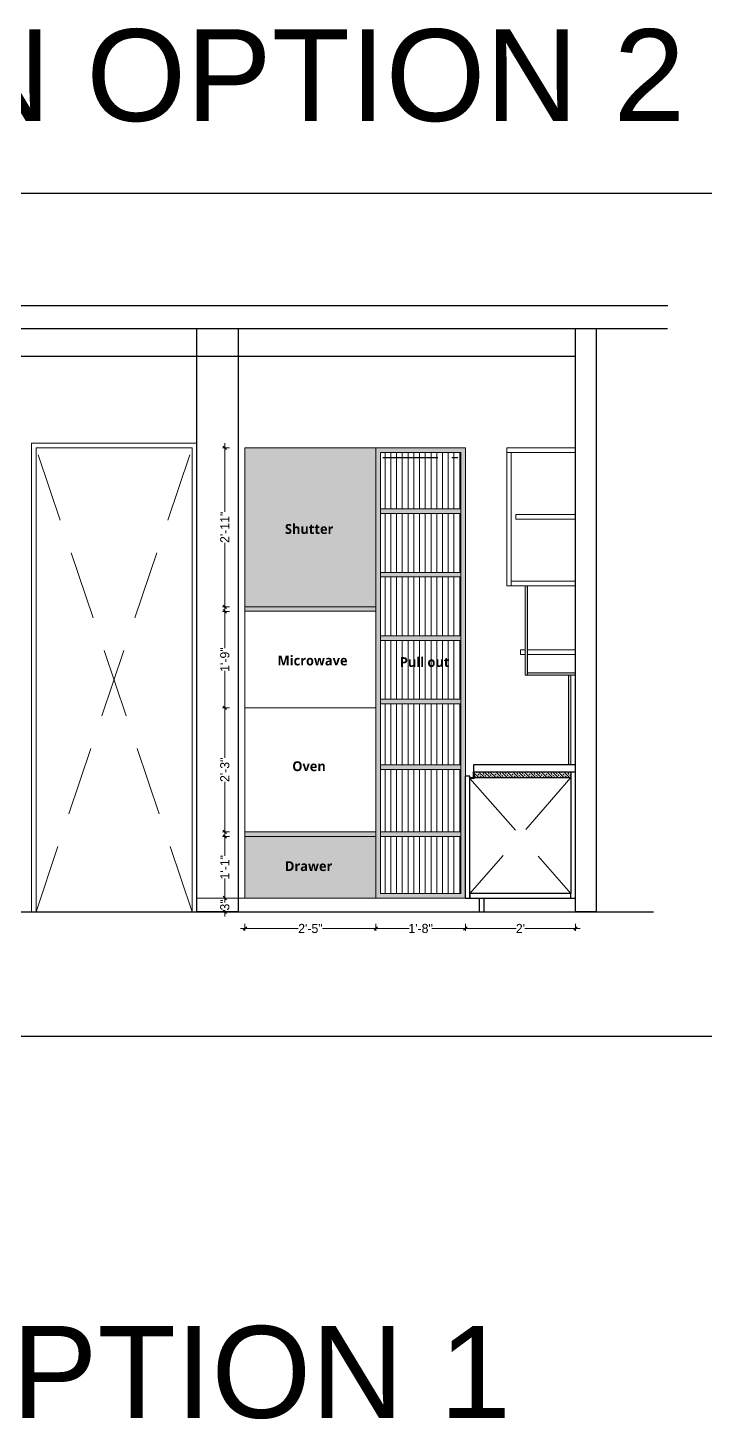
# Model space of a CAD drawing. Header units: millimetres. Extents: x 56222 to 3066687, y -650199 to -121287.
# Drawn here: x 136236.3 to 136383.9, y -183606.8 to -183303.9 of the extents above; entities that cross this region are included whole.
import ezdxf

# ---------------------------------------------------------------- set-up
doc = ezdxf.new("R2010")
doc.units = ezdxf.units.MM
doc.header["$MEASUREMENT"] = 0
doc.header["$PDMODE"] = 35
for name, pattern in [('ACAD_ISO02W100', [15, 12, -3]), ('DASHED', [0.75, 0.5, -0.25]), ('DASHEDX2', [1.5, 1, -0.5])]:
    doc.linetypes.add(name, pattern=pattern)
doc.layers.get('Defpoints').update_dxf_attribs({"color": 220})
for name, color, linetype, lineweight in [('ELEVATION', 250, 'Continuous', 9), ('Farniture', 59, 'Continuous', 25), ('FIRST FLOOR ( DW_RAIL )', 7, 'Continuous', 9), ('FURNITURE', 32, 'Continuous', 9), ('furniture dimensions', 1, 'DASHED', 0), ('SECTION ( SLAB PLine )', 104, 'Continuous', 30), ('Text', 7, 'Continuous', 15), ('wall', 7, 'Continuous', 30), ('XX~SLAB ( BEAM )~ ( DIM )', 7, 'Continuous', 9)]:
    doc.layers.add(name, color=color, linetype=linetype, lineweight=lineweight)
doc.layers.add('hatch', color=250, linetype='Continuous', lineweight=9, transparency=0.5)
doc.layers.add('str coll', color=6, linetype='Continuous')
doc.styles.add('century g', font='GOTHIC.TTF')
doc.styles.get("Standard").update_dxf_attribs({"font": 'arial.ttf', "height": 6})
doc.dimstyles.new('Archana', dxfattribs={"dimtxt": 2, "dimasz": 0.75, "dimexe": 0.5, "dimexo": 0.5, "dimgap": 0, "dimtad": 0, "dimzin": 0, "dimdsep": 46, "dimlunit": 4, "dimtxsty": 'century g', "dimblk": 'OBLIQUE', "dimcen": 0, "dimdle": 1, "dimclrd": 256, "dimclre": 256, "dimclrt": 256, "dimadec": 0, "dimazin": 0, "dimtfac": 1, "dimtofl": 0, "dimtmove": 1, "dimatfit": 3, "dimfxl": 1, "dimfxlon": 1, "dimtolj": 1, "dimtzin": 0, "dimlwd": -1, "dimlwe": -1, "dimarcsym": 0})

# ---------------------------------------------------------------- blocks, each defined once
blk = doc.blocks.new('_Oblique')
at = {"layer": 'wall', "color": 0, "lineweight": -2}
blk.add_line((-0.5, -0.5), (0.5, 0.5), dxfattribs=at)
blk = doc.blocks.new('*D178')
at = {"layer": 'Defpoints', "color": 0, "linetype": 'Continuous', "lineweight": 30, "transparency": 16777216}
for p in [(136283.63, -183493.33), (136312.13, -183493.33), (136312.13, -183499.97)]:
    blk.add_point(p, dxfattribs=at)
at = {"layer": 'furniture dimensions', "color": 5, "linetype": 'Continuous', "transparency": 16777216}
for p, q in [((136283.63, -183498.97), (136283.63, -183500.47)), ((136312.13, -183498.97), (136312.13, -183500.47)), ((136282.63, -183499.97), (136295.24, -183499.97)), ((136313.13, -183499.97), (136300.51, -183499.97))]:
    blk.add_line(p, q, dxfattribs=at)
at = {"layer": 'furniture dimensions', "color": 5, "linetype": 'Continuous', "transparency": 16777216, "xscale": 0.75, "yscale": 0.75, "zscale": 0.75, "rotation": 180}
blk.add_blockref('_Oblique', (136283.63, -183499.97), dxfattribs=at)
at = {"layer": 'furniture dimensions', "color": 5, "linetype": 'Continuous', "transparency": 16777216, "xscale": 0.75, "yscale": 0.75, "zscale": 0.75}
blk.add_blockref('_Oblique', (136312.13, -183499.97), dxfattribs=at)
at = {"layer": 'furniture dimensions', "linetype": 'Continuous', "lineweight": 0, "transparency": 16777216, "insert": (136297.88, -183499.97), "char_height": 2, "attachment_point": 5, "style": 'century g'}
blk.add_mtext('\\A1;2\'-5"', dxfattribs=at)
blk = doc.blocks.new('*D179')
at = {"layer": 'Defpoints', "color": 0, "linetype": 'Continuous', "lineweight": 30, "transparency": 16777216}
for p in [(136312.13, -183493.33), (136331.63, -183493.33), (136331.63, -183499.97)]:
    blk.add_point(p, dxfattribs=at)
at = {"layer": 'furniture dimensions', "color": 5, "linetype": 'Continuous', "transparency": 16777216}
for p, q in [((136312.13, -183498.97), (136312.13, -183500.47)), ((136331.63, -183498.97), (136331.63, -183500.47)), ((136311.13, -183499.97), (136319.4, -183499.97)), ((136332.63, -183499.97), (136324.36, -183499.97))]:
    blk.add_line(p, q, dxfattribs=at)
at = {"layer": 'furniture dimensions', "color": 5, "linetype": 'Continuous', "transparency": 16777216, "xscale": 0.75, "yscale": 0.75, "zscale": 0.75, "rotation": 180}
blk.add_blockref('_Oblique', (136312.13, -183499.97), dxfattribs=at)
at = {"layer": 'furniture dimensions', "color": 5, "linetype": 'Continuous', "transparency": 16777216, "xscale": 0.75, "yscale": 0.75, "zscale": 0.75}
blk.add_blockref('_Oblique', (136331.63, -183499.97), dxfattribs=at)
at = {"layer": 'furniture dimensions', "linetype": 'Continuous', "lineweight": 0, "transparency": 16777216, "insert": (136321.88, -183499.97), "char_height": 2, "attachment_point": 5, "style": 'century g'}
blk.add_mtext('\\A1;1\'-8"', dxfattribs=at)
blk = doc.blocks.new('*D196')
at = {"layer": 'Defpoints', "color": 0, "linetype": 'Continuous', "lineweight": 30, "transparency": 16777216}
for p in [(136279.25, -183493.33), (136282.13, -183493.33), (136282.13, -183496.33)]:
    blk.add_point(p, dxfattribs=at)
at = {"layer": 'furniture dimensions', "color": 5, "linetype": 'Continuous', "transparency": 16777216}
for p, q in [((136279.25, -183492.33), (136279.25, -183493.71)), ((136280.25, -183493.33), (136278.75, -183493.33)), ((136279.25, -183497.33), (136279.25, -183495.95)), ((136280.25, -183496.33), (136278.75, -183496.33))]:
    blk.add_line(p, q, dxfattribs=at)
at = {"layer": 'furniture dimensions', "color": 5, "linetype": 'Continuous', "transparency": 16777216, "xscale": 0.75, "yscale": 0.75, "zscale": 0.75}
for p, rotation in [((136279.25, -183493.33), 90), ((136279.25, -183496.33), 270)]:
    blk.add_blockref('_Oblique', p, dxfattribs=dict(at, rotation=rotation))
at = {"layer": 'furniture dimensions', "linetype": 'Continuous', "lineweight": 0, "transparency": 16777216, "insert": (136279.25, -183494.83), "char_height": 2, "attachment_point": 5, "rotation": 90, "style": 'century g'}
blk.add_mtext('\\A1;3"', dxfattribs=at)
blk = doc.blocks.new('*D197')
at = {"layer": 'Defpoints', "color": 0, "linetype": 'Continuous', "lineweight": 30, "transparency": 16777216}
for p in [(136279.25, -183479.91), (136283.63, -183479.91), (136282.13, -183493.33)]:
    blk.add_point(p, dxfattribs=at)
at = {"layer": 'furniture dimensions', "color": 5, "linetype": 'Continuous', "transparency": 16777216}
for p, q in [((136280.25, -183479.91), (136278.75, -183479.91)), ((136279.25, -183478.91), (136279.25, -183484.14)), ((136279.25, -183494.33), (136279.25, -183489.1)), ((136280.25, -183493.33), (136278.75, -183493.33))]:
    blk.add_line(p, q, dxfattribs=at)
at = {"layer": 'furniture dimensions', "color": 5, "linetype": 'Continuous', "transparency": 16777216, "xscale": 0.75, "yscale": 0.75, "zscale": 0.75}
for p, rotation in [((136279.25, -183479.91), 90), ((136279.25, -183493.33), 270)]:
    blk.add_blockref('_Oblique', p, dxfattribs=dict(at, rotation=rotation))
at = {"layer": 'furniture dimensions', "linetype": 'Continuous', "lineweight": 0, "transparency": 16777216, "insert": (136279.25, -183486.62), "char_height": 2, "attachment_point": 5, "rotation": 90, "style": 'century g'}
blk.add_mtext('\\A1;1\'-1"', dxfattribs=at)
blk = doc.blocks.new('*D198')
at = {"layer": 'Defpoints', "color": 0, "linetype": 'Continuous', "lineweight": 30, "transparency": 16777216}
for p in [(136279.25, -183451.91), (136283.63, -183451.91), (136283.63, -183478.91)]:
    blk.add_point(p, dxfattribs=at)
at = {"layer": 'furniture dimensions', "color": 5, "linetype": 'Continuous', "transparency": 16777216}
for p, q in [((136280.25, -183451.91), (136278.75, -183451.91)), ((136279.25, -183450.91), (136279.25, -183462.77)), ((136279.25, -183479.91), (136279.25, -183468.04)), ((136280.25, -183478.91), (136278.75, -183478.91))]:
    blk.add_line(p, q, dxfattribs=at)
at = {"layer": 'furniture dimensions', "color": 5, "linetype": 'Continuous', "transparency": 16777216, "xscale": 0.75, "yscale": 0.75, "zscale": 0.75}
for p, rotation in [((136279.25, -183451.91), 90), ((136279.25, -183478.91), 270)]:
    blk.add_blockref('_Oblique', p, dxfattribs=dict(at, rotation=rotation))
at = {"layer": 'furniture dimensions', "linetype": 'Continuous', "lineweight": 0, "transparency": 16777216, "insert": (136279.25, -183465.41), "char_height": 2, "attachment_point": 5, "rotation": 90, "style": 'century g'}
blk.add_mtext('\\A1;2\'-3"', dxfattribs=at)
blk = doc.blocks.new('*D199')
at = {"layer": 'Defpoints', "color": 0, "linetype": 'Continuous', "lineweight": 30, "transparency": 16777216}
for p in [(136279.25, -183430.91), (136283.63, -183430.91), (136283.63, -183451.91)]:
    blk.add_point(p, dxfattribs=at)
at = {"layer": 'furniture dimensions', "color": 5, "linetype": 'Continuous', "transparency": 16777216}
for p, q in [((136280.25, -183430.91), (136278.75, -183430.91)), ((136279.25, -183429.91), (136279.25, -183438.93)), ((136279.25, -183452.91), (136279.25, -183443.89)), ((136280.25, -183451.91), (136278.75, -183451.91))]:
    blk.add_line(p, q, dxfattribs=at)
at = {"layer": 'furniture dimensions', "color": 5, "linetype": 'Continuous', "transparency": 16777216, "xscale": 0.75, "yscale": 0.75, "zscale": 0.75}
for p, rotation in [((136279.25, -183430.91), 90), ((136279.25, -183451.91), 270)]:
    blk.add_blockref('_Oblique', p, dxfattribs=dict(at, rotation=rotation))
at = {"layer": 'furniture dimensions', "linetype": 'Continuous', "lineweight": 0, "transparency": 16777216, "insert": (136279.25, -183441.41), "char_height": 2, "attachment_point": 5, "rotation": 90, "style": 'century g'}
blk.add_mtext('\\A1;1\'-9"', dxfattribs=at)
blk = doc.blocks.new('*D200')
at = {"layer": 'Defpoints', "color": 0, "linetype": 'Continuous', "lineweight": 30, "transparency": 16777216}
for p in [(136279.25, -183395.33), (136283.63, -183395.33), (136283.63, -183429.91)]:
    blk.add_point(p, dxfattribs=at)
at = {"layer": 'furniture dimensions', "color": 5, "linetype": 'Continuous', "transparency": 16777216}
for p, q in [((136280.25, -183395.33), (136278.75, -183395.33)), ((136279.25, -183394.33), (136279.25, -183409.21)), ((136279.25, -183430.91), (136279.25, -183416.03)), ((136280.25, -183429.91), (136278.75, -183429.91))]:
    blk.add_line(p, q, dxfattribs=at)
at = {"layer": 'furniture dimensions', "color": 5, "linetype": 'Continuous', "transparency": 16777216, "xscale": 0.75, "yscale": 0.75, "zscale": 0.75}
for p, rotation in [((136279.25, -183395.33), 90), ((136279.25, -183429.91), 270)]:
    blk.add_blockref('_Oblique', p, dxfattribs=dict(at, rotation=rotation))
at = {"layer": 'furniture dimensions', "linetype": 'Continuous', "lineweight": 0, "transparency": 16777216, "insert": (136279.25, -183412.62), "char_height": 2, "attachment_point": 5, "rotation": 90, "style": 'century g'}
blk.add_mtext('\\A1;2\'-11"', dxfattribs=at)
blk = doc.blocks.new('*D201')
at = {"layer": 'Defpoints', "color": 0, "linetype": 'Continuous', "lineweight": 30, "transparency": 16777216}
for p in [(136331.63, -183493.33), (136355.63, -183493.33), (136355.63, -183499.97)]:
    blk.add_point(p, dxfattribs=at)
at = {"layer": 'furniture dimensions', "color": 5, "linetype": 'Continuous', "transparency": 16777216}
for p, q in [((136331.63, -183498.97), (136331.63, -183500.47)), ((136355.63, -183498.97), (136355.63, -183500.47)), ((136330.63, -183499.97), (136342.71, -183499.97)), ((136356.63, -183499.97), (136344.55, -183499.97))]:
    blk.add_line(p, q, dxfattribs=at)
at = {"layer": 'furniture dimensions', "color": 5, "linetype": 'Continuous', "transparency": 16777216, "xscale": 0.75, "yscale": 0.75, "zscale": 0.75, "rotation": 180}
blk.add_blockref('_Oblique', (136331.63, -183499.97), dxfattribs=at)
at = {"layer": 'furniture dimensions', "color": 5, "linetype": 'Continuous', "transparency": 16777216, "xscale": 0.75, "yscale": 0.75, "zscale": 0.75}
blk.add_blockref('_Oblique', (136355.63, -183499.97), dxfattribs=at)
at = {"layer": 'furniture dimensions', "linetype": 'Continuous', "lineweight": 0, "transparency": 16777216, "insert": (136343.63, -183499.97), "char_height": 2, "attachment_point": 5, "style": 'century g'}
blk.add_mtext("\\A1;2'", dxfattribs=at)

msp = doc.modelspace()

# ---------------------------------------------------------------- hatches: boundary and pattern name
at = {"layer": 'FURNITURE', "lineweight": 0, "true_color": 0xc8a668, "transparency": 33554687}
h = msp.add_hatch(color=43, dxfattribs=at)
h.dxf.hatch_style = 1
h.paths.add_polyline_path([(136312.127, -183395.326), (136283.627, -183395.326), (136283.627, -183429.907), (136312.127, -183429.907)])
at = {"layer": 'FURNITURE', "lineweight": 0, "transparency": 33554687}
h = msp.add_hatch(color=7, dxfattribs=at)
h.dxf.hatch_style = 1
h.paths.add_polyline_path([(136331.627, -183395.326), (136312.127, -183395.326), (136312.127, -183493.326), (136331.626, -183493.326), (136331.627, -183466.826)])
h.paths.add_polyline_path([(136330.628, -183492.326), (136313.127, -183492.326), (136313.127, -183396.326), (136330.628, -183396.326)], flags=16)
h.paths.add_polyline_path([(136316.567, -183444.403), (136328.781, -183444.403), (136328.781, -183439.365), (136316.567, -183439.365)], flags=8)
at = {"layer": 'FURNITURE', "lineweight": 0, "true_color": 0x939598, "transparency": 33554687}
h = msp.add_hatch(dxfattribs=at)
h.set_pattern_fill('ANSI31', color=252, scale=10, angle=45)
h.set_pattern_definition([(90, (136487.9003, -183493.326), (-1.25, 0), [])])
h.paths.add_polyline_path([(136330.628, -183396.326), (136313.127, -183396.326), (136313.127, -183408.626), (136330.628, -183408.626)])
h.paths.add_polyline_path([(136330.628, -183409.626), (136313.127, -183409.626), (136313.127, -183422.426), (136330.628, -183422.426)])
h.paths.add_polyline_path([(136330.628, -183423.426), (136313.127, -183423.426), (136313.127, -183436.226), (136330.628, -183436.226)])
h.paths.add_polyline_path([(136330.628, -183437.226), (136313.127, -183437.226), (136313.127, -183450.026), (136330.628, -183450.026)])
h.paths.add_polyline_path([(136330.628, -183451.026), (136313.127, -183451.026), (136313.127, -183464.326), (136330.628, -183464.326)])
h.paths.add_polyline_path([(136330.628, -183465.326), (136313.127, -183465.326), (136313.127, -183478.907), (136330.628, -183478.907)])
h.paths.add_polyline_path([(136330.628, -183479.907), (136313.127, -183479.907), (136313.127, -183492.326), (136330.628, -183492.326)])
h.paths.add_polyline_path([(136316.567, -183444.403), (136328.781, -183444.403)], flags=16)
at = {"layer": 'FURNITURE', "lineweight": 0, "transparency": 33554687}
h = msp.add_hatch(color=7, dxfattribs=at)
h.dxf.hatch_style = 1
h.paths.add_polyline_path([(136330.628, -183408.626), (136313.127, -183408.626), (136313.127, -183409.626), (136330.628, -183409.626)])
h.paths.add_polyline_path([(136330.628, -183422.426), (136313.127, -183422.426), (136313.127, -183423.426), (136330.628, -183423.426)])
h.paths.add_polyline_path([(136330.628, -183436.226), (136313.127, -183436.226), (136313.127, -183437.226), (136330.628, -183437.226)])
h.paths.add_polyline_path([(136330.628, -183450.026), (136313.127, -183450.026), (136313.127, -183451.026), (136330.628, -183451.026)])
h.paths.add_polyline_path([(136330.628, -183464.326), (136313.127, -183464.326), (136313.127, -183465.326), (136330.628, -183465.326)])
h.paths.add_polyline_path([(136330.628, -183478.907), (136313.127, -183478.907), (136313.127, -183479.907), (136330.628, -183479.907)])
at = {"layer": 'FURNITURE', "lineweight": 0, "true_color": 0x000000, "transparency": 33554687}
h = msp.add_hatch(color=18, dxfattribs=at)
h.dxf.hatch_style = 1
h.paths.add_polyline_path([(136345.127, -183425.326), (136344.627, -183425.326), (136344.627, -183444.826), (136345.127, -183444.826), (136345.127, -183444.326)])
h.paths.add_polyline_path([(136355.627, -183444.326), (136345.127, -183444.326), (136345.127, -183444.826), (136355.627, -183444.826)])
h.paths.add_polyline_path([(136354.627, -183444.826), (136354.127, -183444.826), (136354.127, -183464.326), (136354.627, -183464.326)])
at = {"layer": 'FURNITURE', "lineweight": 0, "transparency": 33554687}
h = msp.add_hatch(color=7, dxfattribs=at)
h.dxf.hatch_style = 1
h.paths.add_polyline_path([(136312.127, -183429.907), (136283.627, -183429.907), (136283.627, -183430.907), (136312.127, -183430.907)])
at = {"layer": 'FURNITURE', "lineweight": 0, "true_color": 0x000000, "transparency": 33554687}
h = msp.add_hatch(color=18, dxfattribs=at)
h.dxf.hatch_style = 1
h.paths.add_polyline_path([(136312.127, -183478.907), (136283.627, -183478.907), (136283.627, -183479.907), (136312.127, -183479.907)])
at = {"layer": 'FURNITURE', "lineweight": 0, "true_color": 0xc8a668, "transparency": 33554687}
h = msp.add_hatch(color=43, dxfattribs=at)
h.dxf.hatch_style = 1
h.paths.add_polyline_path([(136312.127, -183479.907), (136283.627, -183479.907), (136283.627, -183493.326), (136312.127, -183493.326)])
at = {"layer": 'hatch', "transparency": 33554651}
h = msp.add_hatch(dxfattribs=at)
h.set_pattern_fill('ANSI33', color=256, scale=3.493167, angle=90, style=0)
h.set_pattern_definition([(135, (-5358935.254, 4412922.2005), (-0.61751058278, -0.61751058278), []), (135, (-5358935.254, 4412922.81805), (-0.61751058278, -0.61751058278), [0.43664592054, -0.21832296027])])
h.paths.add_polyline_path([(136354.627, -183467.111), (136354.627, -183465.826), (136333.577, -183465.832), (136333.577, -183467.117)])

# ---------------------------------------------------------------- linework, layer by layer
at = {"layer": 'ELEVATION', "lineweight": 25}
msp.add_lwpolyline([(136273.127, -183369.326), (136282.127, -183369.326), (136282.127, -183496.326), (136273.127, -183496.326)], close=True, dxfattribs=at)
at = {"layer": 'ELEVATION', "lineweight": 0}
for points in [[(136237.127, -183394.326), (136273.127, -183394.326), (136273.127, -183496.326), (136237.127, -183496.326)], [(136238.127, -183395.326), (136272.127, -183395.326), (136272.127, -183496.326), (136238.127, -183496.326)]]:
    msp.add_lwpolyline(points, close=True, dxfattribs=at)
at = {"layer": 'Farniture', "lineweight": 0}
for points in [[(136344.627, -183425.326), (136345.127, -183425.326), (136345.127, -183444.826), (136344.627, -183444.826)], [(136345.127, -183444.826), (136355.627, -183444.826), (136355.627, -183444.326), (136345.127, -183444.326)], [(136354.127, -183444.826), (136354.627, -183444.826), (136354.627, -183464.326), (136354.127, -183464.326)]]:
    msp.add_lwpolyline(points, close=True, dxfattribs=at)
at = {"layer": 'FIRST FLOOR ( DW_RAIL )', "color": 251, "linetype": 'DASHEDX2', "lineweight": 0, "ltscale": 15, "true_color": 0x4b4c4e}
for p, q in [((136238.127, -183496.326), (136272.127, -183395.326)), ((136272.127, -183496.326), (136238.127, -183395.326)), ((136354.627, -183467.114), (136332.626, -183492.326)), ((136332.626, -183467.326), (136354.625, -183492.327))]:
    msp.add_line(p, q, dxfattribs=at)
at = {"layer": 'FIRST FLOOR ( DW_RAIL )', "lineweight": 0}
for p, q in [((136334.618, -183493.326), (136331.626, -183493.326)), ((136335.626, -183493.326), (136335.626, -183496.326))]:
    msp.add_line(p, q, dxfattribs=at)
at = {"layer": 'FURNITURE', "lineweight": 0}
for p, q in [((136283.627, -183395.326), (136331.627, -183395.326)), ((136283.627, -183395.326), (136283.627, -183493.326)), ((136312.127, -183395.326), (136312.127, -183493.326)), ((136331.627, -183395.326), (136331.628, -183493.326)), ((136313.127, -183396.326), (136313.127, -183492.326)), ((136313.127, -183396.326), (136330.628, -183396.326)), ((136330.628, -183396.326), (136330.628, -183492.326)), ((136312.126, -183408.626), (136312.127, -183408.626)), ((136312.126, -183409.626), (136312.127, -183409.626)), ((136313.127, -183408.626), (136330.628, -183408.626)), ((136313.127, -183409.626), (136330.628, -183409.626)), ((136312.126, -183423.426), (136312.127, -183423.426)), ((136313.127, -183422.426), (136330.628, -183422.426)), ((136313.127, -183423.426), (136330.628, -183423.426)), ((136283.627, -183429.907), (136312.127, -183429.907)), ((136283.627, -183430.907), (136312.127, -183430.907)), ((136312.126, -183436.226), (136312.127, -183436.226)), ((136312.126, -183437.226), (136312.127, -183437.226)), ((136313.127, -183436.226), (136330.628, -183436.226)), ((136313.127, -183437.226), (136330.628, -183437.226)), ((136312.126, -183450.026), (136312.127, -183450.026)), ((136313.127, -183450.026), (136330.628, -183450.026)), ((136283.627, -183451.907), (136312.127, -183451.907)), ((136312.126, -183451.026), (136312.127, -183451.026)), ((136313.127, -183451.026), (136330.628, -183451.026)), ((136313.127, -183464.326), (136330.628, -183464.326)), ((136313.127, -183465.326), (136330.628, -183465.326)), ((136331.627, -183468.114), (136331.627, -183468.114)), ((136332.626, -183467.114), (136333.246, -183467.114)), ((136333.577, -183467.114), (136354.627, -183467.114)), ((136283.627, -183478.907), (136312.127, -183478.907)), ((136283.627, -183479.907), (136312.127, -183479.907)), ((136312.126, -183478.826), (136312.127, -183478.826)), ((136312.126, -183479.826), (136312.127, -183479.826)), ((136313.127, -183478.907), (136330.628, -183478.907)), ((136313.127, -183479.907), (136330.628, -183479.907)), ((136331.626, -183478.826), (136331.627, -183478.826)), ((136331.626, -183479.826), (136331.627, -183479.826)), ((136313.127, -183492.326), (136330.628, -183492.326)), ((136283.627, -183493.326), (136355.627, -183493.326))]:
    msp.add_line(p, q, dxfattribs=at)
at = {"layer": 'FURNITURE', "color": 0, "lineweight": 30, "ltscale": 0.4}
for p, q in [((136355.627, -183464.326), (136333.377, -183464.326)), ((136333.377, -183464.326), (136333.377, -183465.826)), ((136333.377, -183465.826), (136355.627, -183465.826))]:
    msp.add_line(p, q, dxfattribs=at)
at = {"layer": 'FURNITURE', "lineweight": 30, "ltscale": 0.4}
for p, q in [((136354.627, -183465.825), (136354.625, -183492.327)), ((136331.626, -183493.326), (136331.627, -183466.826)), ((136332.626, -183466.826), (136331.626, -183466.826)), ((136332.626, -183493.326), (136332.626, -183466.826)), ((136331.626, -183493.326), (136332.626, -183493.326)), ((136334.626, -183493.326), (136334.626, -183496.326)), ((136335.626, -183493.326), (136335.626, -183496.326)), ((136354.625, -183493.326), (136355.627, -183493.326))]:
    msp.add_line(p, q, dxfattribs=at)
at = {"layer": 'FURNITURE', "lineweight": 30}
msp.add_line((136333.577, -183467.114), (136354.627, -183467.114), dxfattribs=at)
at = {"layer": 'FURNITURE', "color": 242, "lineweight": 30, "true_color": 0xcd2027}
msp.add_lwpolyline([(136034.354, -183339.879), (137239.26, -183339.879), (137239.26, -183523.444), (136034.354, -183523.444)], close=True, dxfattribs=at)
at = {"layer": 'FURNITURE', "lineweight": 0}
for points in [[(136340.627, -183395.326), (136355.627, -183395.326), (136355.627, -183396.326), (136340.627, -183396.326)], [(136340.627, -183396.326), (136341.627, -183396.326), (136341.627, -183425.326), (136340.627, -183425.326)], [(136342.627, -183410.826), (136355.627, -183410.826), (136355.627, -183409.826), (136342.627, -183409.826)], [(136341.627, -183425.326), (136355.627, -183425.326), (136355.627, -183424.326), (136341.627, -183424.326)]]:
    msp.add_lwpolyline(points, close=True, dxfattribs=at)
for points in [[(136344.627, -183439.326), (136343.627, -183439.326), (136343.627, -183440.326), (136344.627, -183440.326)], [(136345.127, -183440.326), (136355.627, -183440.326), (136355.627, -183439.326), (136345.127, -183439.326)]]:
    msp.add_lwpolyline(points, dxfattribs=at)
at = {"layer": 'FURNITURE', "lineweight": 30, "ltscale": 0.4}
msp.add_lwpolyline([(136332.626, -183467.126), (136333.177, -183467.126, 0.4142136), (136333.377, -183466.926), (136333.377, -183465.826), (136333.577, -183465.826), (136333.577, -183467.126, -0.4142136), (136333.377, -183467.326), (136332.626, -183467.326)], format="xyb", close=True, dxfattribs=at)
msp.add_lwpolyline([(136332.626, -183493.327), (136354.625, -183493.327), (136354.625, -183492.327), (136332.626, -183492.326), (136332.626, -183493.326)], dxfattribs=at)
at = {"layer": 'furniture dimensions', "color": 3, "linetype": 'ACAD_ISO02W100', "lineweight": 30}
msp.add_line((136313.655, -183397.408), (136330.001, -183397.408), dxfattribs=at)
at = {"layer": 'furniture dimensions', "lineweight": 0}
for p, q in [((136312.126, -183422.426), (136312.127, -183422.426)), ((136313.127, -183493.326), (136330.628, -183493.326))]:
    msp.add_line(p, q, dxfattribs=at)
at = {"layer": 'SECTION ( SLAB PLine )', "color": 1}
for p, q in [((136113.748, -183364.326), (136375.715, -183364.326)), ((136113.853, -183369.326), (136375.675, -183369.326)), ((136107.702, -183496.326), (136372.634, -183496.326))]:
    msp.add_line(p, q, dxfattribs=at)
at = {"layer": 'SECTION ( SLAB PLine )', "color": 1, "lineweight": 0}
msp.add_line((136273.127, -183493.326), (136355.627, -183493.326), dxfattribs=at)
at = {"layer": 'str coll', "lineweight": 30}
msp.add_line((136127.627, -183375.326), (136355.627, -183375.326), dxfattribs=at)
at = {"layer": 'XX~SLAB ( BEAM )~ ( DIM )', "lineweight": 30}
msp.add_lwpolyline([(136355.627, -183369.326), (136360.127, -183369.326), (136360.127, -183496.326), (136355.627, -183496.326)], close=True, dxfattribs=at)

# ---------------------------------------------------------------- texts
at = {"layer": 'furniture dimensions', "lineweight": 0}
for s, p in [('KITCHEN OPTION 2', (136118.7, -183324.166)), ('KITCHEN OPTION 1', (136080.758, -183606.508))]:
    msp.add_text(s, height=20, dxfattribs=at).set_placement(p)
at = {"layer": 'Text', "ltscale": 20, "char_height": 2.14365, "attachment_point": 1}
for s, insert, width in [('{\\fMalgun Gothic|b1|i0|c0|p34;\\C1;Shutter}', (136292.333, -183411.91), 39.27782), ('\\pxqc;{\\fMalgun Gothic|b1|i0|c0|p34;\\C1;Microwave}', (136290.556, -183440.542), 15.59214), ('{\\fMalgun Gothic|b1|i0|c0|p34;\\C1;Pull out}', (136317.358, -183440.882), 39.27782), ('\\pxqc;{\\fMalgun Gothic|b1|i0|c0|p34;\\C1;Oven}', (136288.033, -183463.559), 19.10275), ('{\\fMalgun Gothic|b1|i0|c0|p34;\\C1;Drawer}', (136292.333, -183485.312), 39.27782)]:
    msp.add_mtext(s, dxfattribs=dict(at, insert=insert, width=width))

# ---------------------------------------------------------------- dimensions: what is measured, and where the dimension line sits
at = {"layer": 'furniture dimensions', "color": 5, "linetype": 'Continuous', "lineweight": 0}
for base, p1, p2, picture, middle in [((136279.248, -183395.326), (136283.627, -183429.907), (136283.627, -183395.326), '*D200', (136279.248, -183412.616)), ((136279.248, -183430.907), (136283.627, -183451.907), (136283.627, -183430.907), '*D199', (136279.248, -183441.407)), ((136279.248, -183451.907), (136283.627, -183478.907), (136283.627, -183451.907), '*D198', (136279.248, -183465.407)), ((136279.248, -183479.907), (136282.127, -183493.326), (136283.627, -183479.907), '*D197', (136279.248, -183486.616)), ((136279.248, -183493.326), (136282.127, -183496.326), (136282.127, -183493.326), '*D196', (136279.248, -183494.826))]:
    dim = msp.add_linear_dim(base=base, p1=p1, p2=p2, angle=90, dimstyle='Archana', override={"dimdec": 0, "dimclrd": 5, "dimclre": 5}, dxfattribs=at)
    dim.commit()
    dim.dimension.update_dxf_attribs({"geometry": picture, "text_midpoint": middle})
for base, p1, p2, picture, middle in [((136312.126576375, -183499.972164413), (136283.626576375, -183493.325955791), (136312.126576375, -183493.325955791), '*D178', (136297.876576375, -183499.972164413)), ((136331.628, -183499.972), (136312.127, -183493.326), (136331.628, -183493.326), '*D179', (136321.877, -183499.972)), ((136355.627, -183499.972), (136331.628, -183493.326), (136355.627, -183493.326), '*D201', (136343.627, -183499.972))]:
    dim = msp.add_linear_dim(base=base, p1=p1, p2=p2, dimstyle='Archana', override={"dimdec": 0, "dimclrd": 5, "dimclre": 5}, dxfattribs=at)
    dim.commit()
    dim.dimension.update_dxf_attribs({"geometry": picture, "text_midpoint": middle})

doc.saveas('drawing.dxf')
